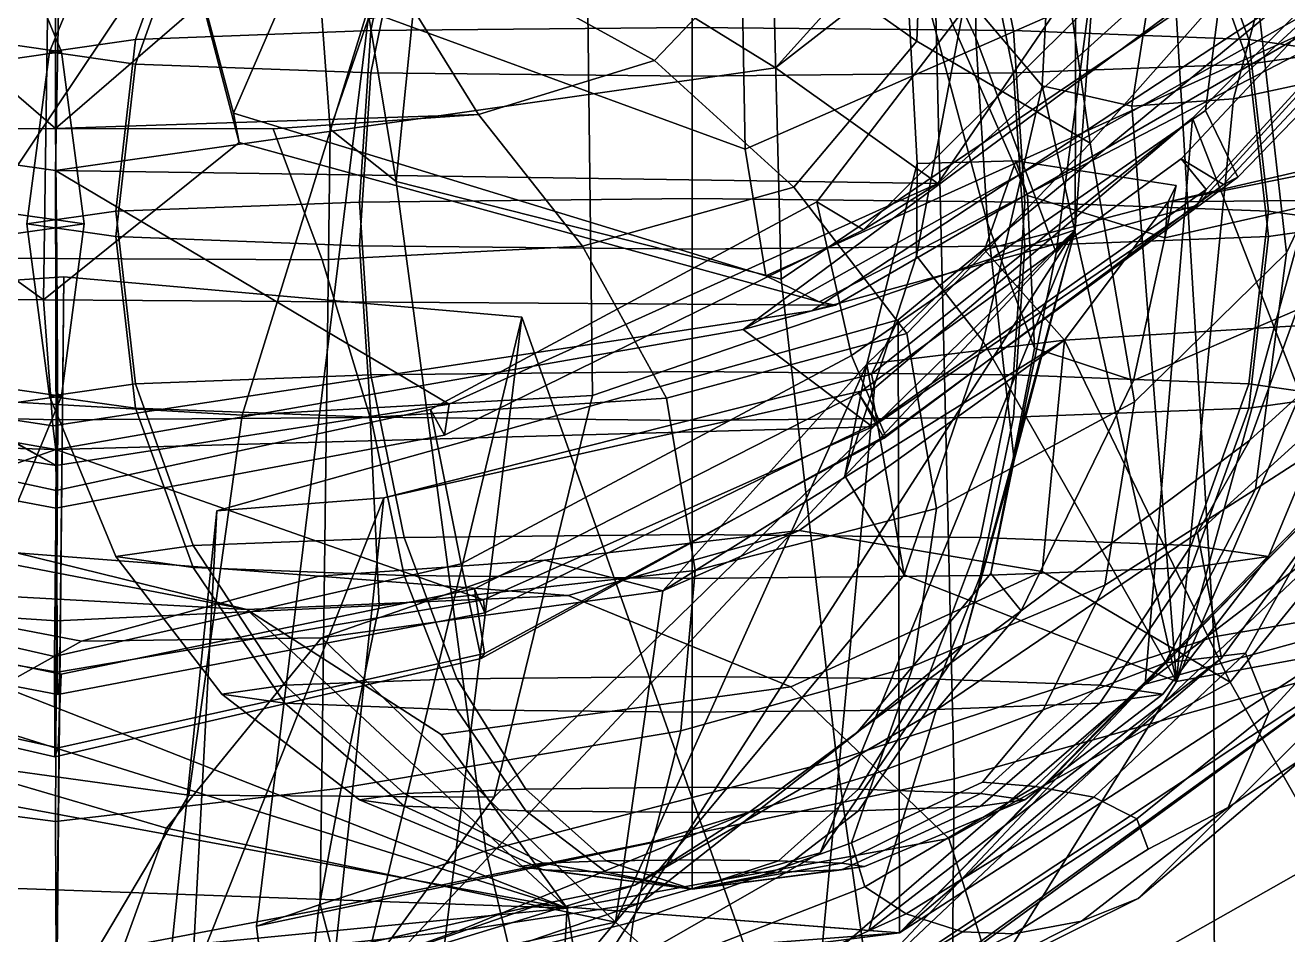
# Model space of a CAD drawing. Extents: x -1.03 to 1.52, y -1.67 to 1.31.
# Drawn here: x -0.014 to 0.575, y -0.755 to -0.331 of the extents above; entities that cross this region are included whole.
import ezdxf

# ---------------------------------------------------------------- set-up
doc = ezdxf.new("R2010")
doc.units = 0
for name, color, linetype in [('LeftEye', 7, 'CONTINUOUS'), ('RalphMesh', 7, 'CONTINUOUS'), ('RightEye', 7, 'CONTINUOUS')]:
    doc.layers.add(name, color=color, linetype=linetype)

msp = doc.modelspace()

# ---------------------------------------------------------------- linework, layer by layer
at = {"layer": 'LeftEye'}
for points in [[(0.29738, -0.33183, 4.50833), (0.14728, -0.33336, 4.46814), (0.16281, -0.25948, 4.43842), (0.29738, -0.25811, 4.47445)], [(0.44747, -0.33336, 4.46814), (0.29738, -0.33183, 4.50833), (0.29738, -0.25811, 4.47445), (0.43195, -0.25948, 4.43842)], [(0.03741, -0.33754, 4.35834), (-0.00281, -0.34325, 4.20836), (0.02824, -0.26835, 4.20551), (0.0643, -0.26323, 4.33998)], [(0.14728, -0.33336, 4.46814), (0.03741, -0.33754, 4.35834), (0.0643, -0.26323, 4.33998), (0.16281, -0.25948, 4.43842)], [(0.55735, -0.33754, 4.35834), (0.44747, -0.33336, 4.46814), (0.43195, -0.25948, 4.43842), (0.53046, -0.26323, 4.33998)], [(0.59757, -0.34325, 4.20836), (0.55735, -0.33754, 4.35834), (0.53046, -0.26323, 4.33998), (0.56652, -0.26835, 4.20551)], [(-0.00281, -0.34325, 4.20836), (0.03741, -0.34896, 4.05837), (0.0643, -0.27347, 4.07103), (0.02824, -0.26835, 4.20551)], [(0.55735, -0.34896, 4.05837), (0.59757, -0.34325, 4.20836), (0.56652, -0.26835, 4.20551), (0.53046, -0.27347, 4.07103)], [(0.03741, -0.34896, 4.05837), (0.14728, -0.35314, 3.94858), (0.16281, -0.27722, 3.97259), (0.0643, -0.27347, 4.07103)], [(0.44747, -0.35314, 3.94858), (0.55735, -0.34896, 4.05837), (0.53046, -0.27347, 4.07103), (0.43195, -0.27722, 3.97259)], [(0.14728, -0.35314, 3.94858), (0.29738, -0.35467, 3.90839), (0.29738, -0.27859, 3.93656), (0.16281, -0.27722, 3.97259)], [(0.29738, -0.35467, 3.90839), (0.44747, -0.35314, 3.94858), (0.43195, -0.27722, 3.97259), (0.29738, -0.27859, 3.93656)], [(0.14199, -0.41339, 4.48037), (0.02824, -0.41771, 4.3667), (0.03741, -0.33754, 4.35834), (0.14728, -0.33336, 4.46814)], [(0.29738, -0.4118, 4.52197), (0.14199, -0.41339, 4.48037), (0.14728, -0.33336, 4.46814), (0.29738, -0.33183, 4.50833)], [(0.45277, -0.41339, 4.48037), (0.29738, -0.4118, 4.52197), (0.29738, -0.33183, 4.50833), (0.44747, -0.33336, 4.46814)], [(0.56652, -0.41771, 4.3667), (0.45277, -0.41339, 4.48037), (0.44747, -0.33336, 4.46814), (0.55735, -0.33754, 4.35834)], [(0.02824, -0.41771, 4.3667), (-0.0134, -0.42363, 4.21142), (-0.00281, -0.34325, 4.20836), (0.03741, -0.33754, 4.35834)], [(0.60816, -0.42363, 4.21142), (0.56652, -0.41771, 4.3667), (0.55735, -0.33754, 4.35834), (0.59757, -0.34325, 4.20836)], [(-0.0134, -0.42363, 4.21142), (0.02824, -0.42954, 4.05614), (0.03741, -0.34896, 4.05837), (-0.00281, -0.34325, 4.20836)], [(0.56652, -0.42954, 4.05614), (0.60816, -0.42363, 4.21142), (0.59757, -0.34325, 4.20836), (0.55735, -0.34896, 4.05837)], [(0.02824, -0.42954, 4.05614), (0.14199, -0.43387, 3.94247), (0.14728, -0.35314, 3.94858), (0.03741, -0.34896, 4.05837)], [(0.14199, -0.43387, 3.94247), (0.29738, -0.43545, 3.90087), (0.29738, -0.35467, 3.90839), (0.14728, -0.35314, 3.94858)], [(0.29738, -0.43545, 3.90087), (0.45277, -0.43387, 3.94247), (0.44747, -0.35314, 3.94858), (0.29738, -0.35467, 3.90839)], [(0.45277, -0.43387, 3.94247), (0.56652, -0.42954, 4.05614), (0.55735, -0.34896, 4.05837), (0.44747, -0.35314, 3.94858)], [(0.29738, -0.49258, 4.51445), (0.14728, -0.49411, 4.47426), (0.14199, -0.41339, 4.48037), (0.29738, -0.4118, 4.52197)], [(0.44747, -0.49411, 4.47426), (0.29738, -0.49258, 4.51445), (0.29738, -0.4118, 4.52197), (0.45277, -0.41339, 4.48037)], [(0.03741, -0.49829, 4.36446), (-0.00281, -0.504, 4.21448), (-0.0134, -0.42363, 4.21142), (0.02824, -0.41771, 4.3667)], [(0.14728, -0.49411, 4.47426), (0.03741, -0.49829, 4.36446), (0.02824, -0.41771, 4.3667), (0.14199, -0.41339, 4.48037)], [(0.55735, -0.49829, 4.36446), (0.44747, -0.49411, 4.47426), (0.45277, -0.41339, 4.48037), (0.56652, -0.41771, 4.3667)], [(0.59757, -0.504, 4.21448), (0.55735, -0.49829, 4.36446), (0.56652, -0.41771, 4.3667), (0.60816, -0.42363, 4.21142)], [(-0.00281, -0.504, 4.21448), (0.03741, -0.50971, 4.06449), (0.02824, -0.42954, 4.05614), (-0.0134, -0.42363, 4.21142)], [(0.55735, -0.50971, 4.06449), (0.59757, -0.504, 4.21448), (0.60816, -0.42363, 4.21142), (0.56652, -0.42954, 4.05614)], [(0.03741, -0.50971, 4.06449), (0.14728, -0.51389, 3.9547), (0.14199, -0.43387, 3.94247), (0.02824, -0.42954, 4.05614)], [(0.44747, -0.51389, 3.9547), (0.55735, -0.50971, 4.06449), (0.56652, -0.42954, 4.05614), (0.45277, -0.43387, 3.94247)], [(0.14728, -0.51389, 3.9547), (0.29738, -0.51542, 3.91451), (0.29738, -0.43545, 3.90087), (0.14199, -0.43387, 3.94247)], [(0.29738, -0.51542, 3.91451), (0.44747, -0.51389, 3.9547), (0.45277, -0.43387, 3.94247), (0.29738, -0.43545, 3.90087)], [(0.16281, -0.57003, 4.45025), (0.0643, -0.57378, 4.3518), (0.03741, -0.49829, 4.36446), (0.14728, -0.49411, 4.47426)], [(0.29738, -0.56866, 4.48628), (0.16281, -0.57003, 4.45025), (0.14728, -0.49411, 4.47426), (0.29738, -0.49258, 4.51445)], [(0.43195, -0.57003, 4.45025), (0.29738, -0.56866, 4.48628), (0.29738, -0.49258, 4.51445), (0.44747, -0.49411, 4.47426)], [(0.53046, -0.57378, 4.3518), (0.43195, -0.57003, 4.45025), (0.44747, -0.49411, 4.47426), (0.55735, -0.49829, 4.36446)], [(0.0643, -0.57378, 4.3518), (0.02824, -0.5789, 4.21733), (-0.00281, -0.504, 4.21448), (0.03741, -0.49829, 4.36446)], [(0.56652, -0.5789, 4.21733), (0.53046, -0.57378, 4.3518), (0.55735, -0.49829, 4.36446), (0.59757, -0.504, 4.21448)], [(0.02824, -0.5789, 4.21733), (0.0643, -0.58402, 4.08286), (0.03741, -0.50971, 4.06449), (-0.00281, -0.504, 4.21448)], [(0.53046, -0.58402, 4.08286), (0.56652, -0.5789, 4.21733), (0.59757, -0.504, 4.21448), (0.55735, -0.50971, 4.06449)], [(0.0643, -0.58402, 4.08286), (0.16281, -0.58777, 3.98442), (0.14728, -0.51389, 3.9547), (0.03741, -0.50971, 4.06449)], [(0.43195, -0.58777, 3.98442), (0.53046, -0.58402, 4.08286), (0.55735, -0.50971, 4.06449), (0.44747, -0.51389, 3.9547)], [(0.16281, -0.58777, 3.98442), (0.29738, -0.58914, 3.94839), (0.29738, -0.51542, 3.91451), (0.14728, -0.51389, 3.9547)], [(0.29738, -0.58914, 3.94839), (0.43195, -0.58777, 3.98442), (0.44747, -0.51389, 3.9547), (0.29738, -0.51542, 3.91451)], [(0.1875, -0.63598, 4.40995), (0.10707, -0.63904, 4.32958), (0.0643, -0.57378, 4.3518), (0.16281, -0.57003, 4.45025)], [(0.29738, -0.63486, 4.43937), (0.1875, -0.63598, 4.40995), (0.16281, -0.57003, 4.45025), (0.29738, -0.56866, 4.48628)], [(0.40725, -0.63598, 4.40995), (0.29738, -0.63486, 4.43937), (0.29738, -0.56866, 4.48628), (0.43195, -0.57003, 4.45025)], [(0.48769, -0.63904, 4.32958), (0.40725, -0.63598, 4.40995), (0.43195, -0.57003, 4.45025), (0.53046, -0.57378, 4.3518)], [(0.10707, -0.63904, 4.32958), (0.07763, -0.64322, 4.21978), (0.02824, -0.5789, 4.21733), (0.0643, -0.57378, 4.3518)], [(0.51713, -0.64322, 4.21978), (0.48769, -0.63904, 4.32958), (0.53046, -0.57378, 4.3518), (0.56652, -0.5789, 4.21733)], [(0.07763, -0.64322, 4.21978), (0.10707, -0.6474, 4.10998), (0.0643, -0.58402, 4.08286), (0.02824, -0.5789, 4.21733)], [(0.48769, -0.6474, 4.10998), (0.51713, -0.64322, 4.21978), (0.56652, -0.5789, 4.21733), (0.53046, -0.58402, 4.08286)], [(0.10707, -0.6474, 4.10998), (0.1875, -0.65046, 4.02961), (0.16281, -0.58777, 3.98442), (0.0643, -0.58402, 4.08286)], [(0.1875, -0.65046, 4.02961), (0.29738, -0.65158, 4.00019), (0.29738, -0.58914, 3.94839), (0.16281, -0.58777, 3.98442)], [(0.29738, -0.65158, 4.00019), (0.40725, -0.65046, 4.02961), (0.43195, -0.58777, 3.98442), (0.29738, -0.58914, 3.94839)], [(0.40725, -0.65046, 4.02961), (0.48769, -0.6474, 4.10998), (0.53046, -0.58402, 4.08286), (0.43195, -0.58777, 3.98442)], [(0.21968, -0.68745, 4.35613), (0.16281, -0.68961, 4.2993), (0.10707, -0.63904, 4.32958), (0.1875, -0.63598, 4.40995)], [(0.29738, -0.68666, 4.37694), (0.21968, -0.68745, 4.35613), (0.1875, -0.63598, 4.40995), (0.29738, -0.63486, 4.43937)], [(0.37507, -0.68745, 4.35613), (0.29738, -0.68666, 4.37694), (0.29738, -0.63486, 4.43937), (0.40725, -0.63598, 4.40995)], [(0.43195, -0.68961, 4.2993), (0.37507, -0.68745, 4.35613), (0.40725, -0.63598, 4.40995), (0.48769, -0.63904, 4.32958)], [(0.16281, -0.68961, 4.2993), (0.14199, -0.69257, 4.22166), (0.07763, -0.64322, 4.21978), (0.10707, -0.63904, 4.32958)], [(0.45277, -0.69257, 4.22166), (0.43195, -0.68961, 4.2993), (0.48769, -0.63904, 4.32958), (0.51713, -0.64322, 4.21978)], [(0.14199, -0.69257, 4.22166), (0.16281, -0.69553, 4.14402), (0.10707, -0.6474, 4.10998), (0.07763, -0.64322, 4.21978)], [(0.16281, -0.69553, 4.14402), (0.21968, -0.69769, 4.08719), (0.1875, -0.65046, 4.02961), (0.10707, -0.6474, 4.10998)], [(0.37507, -0.69769, 4.08719), (0.43195, -0.69553, 4.14402), (0.48769, -0.6474, 4.10998), (0.40725, -0.65046, 4.02961)], [(0.43195, -0.69553, 4.14402), (0.45277, -0.69257, 4.22166), (0.51713, -0.64322, 4.21978), (0.48769, -0.6474, 4.10998)], [(0.21968, -0.69769, 4.08719), (0.29738, -0.69848, 4.06638), (0.29738, -0.65158, 4.00019), (0.1875, -0.65046, 4.02961)], [(0.29738, -0.69848, 4.06638), (0.37507, -0.69769, 4.08719), (0.40725, -0.65046, 4.02961), (0.29738, -0.65158, 4.00019)], [(0.22772, -0.72206, 4.26303), (0.21694, -0.7236, 4.22284), (0.14199, -0.69257, 4.22166), (0.16281, -0.68961, 4.2993)], [(0.25716, -0.72094, 4.29245), (0.22772, -0.72206, 4.26303), (0.16281, -0.68961, 4.2993), (0.21968, -0.68745, 4.35613)], [(0.29738, -0.72054, 4.30322), (0.25716, -0.72094, 4.29245), (0.21968, -0.68745, 4.35613), (0.29738, -0.68666, 4.37694)], [(0.3376, -0.72094, 4.29245), (0.29738, -0.72054, 4.30322), (0.29738, -0.68666, 4.37694), (0.37507, -0.68745, 4.35613)], [(0.36704, -0.72206, 4.26303), (0.3376, -0.72094, 4.29245), (0.37507, -0.68745, 4.35613), (0.43195, -0.68961, 4.2993)], [(0.37781, -0.7236, 4.22284), (0.36704, -0.72206, 4.26303), (0.43195, -0.68961, 4.2993), (0.45277, -0.69257, 4.22166)], [(0.21694, -0.7236, 4.22284), (0.22772, -0.72513, 4.18265), (0.16281, -0.69553, 4.14402), (0.14199, -0.69257, 4.22166)], [(0.22772, -0.72513, 4.18265), (0.25716, -0.72625, 4.15323), (0.21968, -0.69769, 4.08719), (0.16281, -0.69553, 4.14402)], [(0.3376, -0.72625, 4.15323), (0.36704, -0.72513, 4.18265), (0.43195, -0.69553, 4.14402), (0.37507, -0.69769, 4.08719)], [(0.36704, -0.72513, 4.18265), (0.37781, -0.7236, 4.22284), (0.45277, -0.69257, 4.22166), (0.43195, -0.69553, 4.14402)], [(0.25716, -0.72625, 4.15323), (0.29738, -0.72666, 4.14246), (0.29738, -0.69848, 4.06638), (0.21968, -0.69769, 4.08719)], [(0.29738, -0.72666, 4.14246), (0.3376, -0.72625, 4.15323), (0.37507, -0.69769, 4.08719), (0.29738, -0.69848, 4.06638)], [(0.29738, -0.73418, 4.22324), (0.21694, -0.7236, 4.22284), (0.22772, -0.72206, 4.26303)], [(0.29738, -0.73418, 4.22324), (0.22772, -0.72513, 4.18265), (0.21694, -0.7236, 4.22284)], [(0.29738, -0.73418, 4.22324), (0.22772, -0.72206, 4.26303), (0.25716, -0.72094, 4.29245)], [(0.29738, -0.73418, 4.22324), (0.25716, -0.72625, 4.15323), (0.22772, -0.72513, 4.18265)], [(0.29738, -0.73418, 4.22324), (0.25716, -0.72094, 4.29245), (0.29738, -0.72054, 4.30322)], [(0.29738, -0.73418, 4.22324), (0.29738, -0.72054, 4.30322), (0.3376, -0.72094, 4.29245)], [(0.29738, -0.73418, 4.22324), (0.3376, -0.72094, 4.29245), (0.36704, -0.72206, 4.26303)], [(0.29738, -0.73418, 4.22324), (0.36704, -0.72206, 4.26303), (0.37781, -0.7236, 4.22284)], [(0.29738, -0.73418, 4.22324), (0.37781, -0.7236, 4.22284), (0.36704, -0.72513, 4.18265)], [(0.29738, -0.73418, 4.22324), (0.36704, -0.72513, 4.18265), (0.3376, -0.72625, 4.15323)], [(0.29738, -0.73418, 4.22324), (0.29738, -0.72666, 4.14246), (0.25716, -0.72625, 4.15323)], [(0.29738, -0.73418, 4.22324), (0.3376, -0.72625, 4.15323), (0.29738, -0.72666, 4.14246)]]:
    msp.add_3dface(points, dxfattribs=at)
at = {"layer": 'RalphMesh'}
for points in [[(0.80027, 0.1631, 2.95976), (0.33623, -0.35067, 3.27598), (0.86583, 0.06096, 3.17608)], [(0.41214, -0.40474, 3.05227), (0.33623, -0.35067, 3.27598), (0.80027, 0.1631, 2.95976)], [(0.69015, -0.1539, 2.9783), (0.41214, -0.40474, 3.05227), (0.80027, 0.1631, 2.95976)], [(0.47846, 0.07112, 5.27339), (0.48558, -0.29959, 5.19925), (0.47627, -0.42635, 5.2691), (0.47734, 0.03334, 5.35797)], [(0.33623, -0.35067, 3.27598), (0.24836, -0.29627, 3.37462), (0.54746, -0.18726, 3.34032), (0.86583, 0.06096, 3.17608)], [(0.10808, 0.0555, 0.3967), (0.10142, -0.01563, 0.60343), (0.12829, -0.37935, 0.6038), (0.14596, -0.32796, 0.3967)], [(0.47627, -0.42635, 5.2691), (0.25079, -0.50375, 5.39136), (0.24477, -0.00447, 5.49173), (0.47734, 0.03334, 5.35797)], [(0.24477, -0.00447, 5.49173), (-0.08911, -0.50286, 5.43059), (-0.12716, -0.02066, 5.52753)], [(0.08722, -0.51288, 5.43277), (-0.08911, -0.50286, 5.43059), (0.24477, -0.00447, 5.49173)], [(0.25079, -0.50375, 5.39136), (0.08722, -0.51288, 5.43277), (0.24477, -0.00447, 5.49173)], [(0.66758, -0.25019, 2.74458), (0.53705, -0.37058, 2.73978), (0.567, -0.13704, 2.78708), (0.56776, -0.00324, 2.85665)], [(0.12829, -0.37935, 0.6038), (0.10142, -0.01563, 0.60343), (0.10322, -0.06668, 0.76877), (0.15915, -0.40379, 0.76779)], [(0, -0.06465, 1.59311), (-0.01482, -0.07123, 1.47521), (-0.10209, -0.38955, 1.50237), (-0.00566, -0.45905, 1.68516)], [(0.08573, -0.38554, 1.51309), (0.00214, -0.06579, 1.48955), (0, -0.06465, 1.59311), (-0.00566, -0.45905, 1.68516)], [(0.00584, -0.08155, 1.31108), (0.00214, -0.06579, 1.48955), (0.08573, -0.38554, 1.51309), (0.08321, -0.3719, 1.33097)], [(0.10322, -0.06668, 0.76877), (0.11317, -0.07601, 0.86513), (0.17284, -0.2671, 0.85069), (0.15915, -0.40379, 0.76779)], [(0.10964, -0.31075, 1.24941), (0.04742, -0.07652, 1.21894), (0.00584, -0.08155, 1.31108), (0.08321, -0.3719, 1.33097)], [(0.35551, -0.41336, 2.83983), (0.3774, -0.42635, 2.95357), (0.61059, -0.19492, 2.90269), (0.567, -0.13704, 2.78708)], [(0.53705, -0.37058, 2.73978), (0.37171, -0.48501, 2.73409), (0.35551, -0.41336, 2.83983), (0.567, -0.13704, 2.78708)], [(0.55929, -0.29995, 3.58062), (0.51627, -0.13782, 3.58909), (0.45795, -0.20868, 3.54389), (0.48319, -0.38586, 3.52469)], [(0.42985, -0.33678, 5.12615), (0.4305, -0.2066, 5.19031), (0.35794, -0.14711, 5.18432), (0.37386, -0.21735, 5.15783)], [(0.3774, -0.42635, 2.95357), (0.41214, -0.40474, 3.05227), (0.69015, -0.1539, 2.9783), (0.61059, -0.19492, 2.90269)], [(0.57499, -0.43704, 3.57094), (0.61749, -0.34764, 3.63201), (0.58227, -0.19084, 3.64052), (0.55929, -0.29995, 3.58062)], [(0.40682, -0.21904, 3.50411), (0.35654, -0.19505, 3.47344), (0.33423, -0.29022, 3.46801), (0.40226, -0.33821, 3.49285)], [(0.45795, -0.20868, 3.54389), (0.40682, -0.21904, 3.50411), (0.40226, -0.33821, 3.49285), (0.48319, -0.38586, 3.52469)], [(0.46739, -0.43709, 5.114), (0.48558, -0.29959, 5.19925), (0.4305, -0.2066, 5.19031), (0.42985, -0.33678, 5.12615)], [(0.10964, -0.31075, 1.24941), (0.32211, -0.38874, 1.23663), (0.32008, -0.2784, 1.20523), (0.16048, -0.21594, 1.21037)], [(0.32008, -0.2784, 1.20523), (0.32211, -0.38874, 1.23663), (0.54249, -0.29207, 1.21898), (0.4824, -0.21335, 1.1892)], [(0.43529, -0.42331, 5.03647), (0.42985, -0.33678, 5.12615), (0.37386, -0.21735, 5.15783), (0.396, -0.27775, 5.1435)], [(0.33886, -0.44939, 0.81588), (0.3354, -0.31046, 0.84097), (0.48985, -0.22545, 0.84607), (0.52333, -0.32493, 0.76797)], [(0.40998, -0.27971, 0.39677), (0.4197, -0.68266, 0.39706), (0.74398, -0.59181, 0.39997), (0.67392, -0.23168, 0.3968)], [(0.4184, -0.23415, 5.18656), (0.46585, -0.26472, 5.20857), (0.46088, -0.35919, 5.16774), (0.42511, -0.31697, 5.15121)], [(0.68139, -0.26859, 2.63726), (0.55213, -0.40183, 2.63221), (0.53705, -0.37058, 2.73978), (0.66758, -0.25019, 2.74458)], [(0.46088, -0.35919, 5.16774), (0.46585, -0.26472, 5.20857), (0.51811, -0.27104, 5.22033), (0.50275, -0.36871, 5.18188)], [(0.576, -0.26822, 5.20817), (0.63859, -0.26013, 5.16294), (0.60161, -0.35419, 5.13977), (0.55016, -0.36519, 5.17633)], [(-0.13133, -0.26555, 3.40539), (0, -0.37908, 3.44331), (0, -0.28097, 3.39608)], [(-0.1016, -0.37924, 3.44546), (0, -0.37908, 3.44331), (-0.13133, -0.26555, 3.40539)], [(0, -0.37908, 3.44331), (0.13133, -0.26555, 3.40535), (0, -0.28097, 3.39608)], [(0.1975, -0.37252, 3.45248), (0.13133, -0.26555, 3.40535), (0, -0.37908, 3.44331)], [(0.27972, -0.3473, 3.46226), (0.33423, -0.29022, 3.46801), (0.13133, -0.26555, 3.40535)], [(0.1975, -0.37252, 3.45248), (0.27972, -0.3473, 3.46226), (0.13133, -0.26555, 3.40535)], [(0.17284, -0.2671, 0.85069), (0.3354, -0.31046, 0.84097), (0.33886, -0.44939, 0.81588), (0.15915, -0.40379, 0.76779)], [(0.39354, -0.46834, 4.20948), (0.63855, -0.26606, 4.21668), (0.53095, -0.3743, 4.04553), (0.38104, -0.49373, 4.05773)], [(0.39415, -0.75455, 4.2153), (0.62212, -0.6073, 4.219), (0.63855, -0.26606, 4.21668), (0.39354, -0.46834, 4.20948)], [(0.50275, -0.36871, 5.18188), (0.51811, -0.27104, 5.22033), (0.576, -0.26822, 5.20817), (0.55016, -0.36519, 5.17633)], [(0.52577, -0.39322, 2.425), (0.54551, -0.40516, 2.52757), (0.67021, -0.27215, 2.53249), (0.64412, -0.26684, 2.42921)], [(0.65415, -0.27979, 2.31775), (0.53747, -0.40757, 2.31174), (0.52577, -0.39322, 2.425), (0.64412, -0.26684, 2.42921)], [(0.53095, -0.3743, 4.04553), (0.63855, -0.26606, 4.21668), (0.62212, -0.6073, 4.219)], [(0.54551, -0.40516, 2.52757), (0.55213, -0.40183, 2.63221), (0.68139, -0.26859, 2.63726), (0.67021, -0.27215, 2.53249)], [(0.09396, -0.75153, 0.39781), (0.4197, -0.68266, 0.39706), (0.40998, -0.27971, 0.39677), (0.14596, -0.32796, 0.3967)], [(0.45399, -0.41039, 4.94676), (0.4573, -0.48155, 4.90328), (0.43529, -0.42331, 5.03647), (0.396, -0.27775, 5.1435)], [(0.40241, -0.39544, 5.07514), (0.44847, -0.39423, 4.95243), (0.45399, -0.41039, 4.94676), (0.396, -0.27775, 5.1435)], [(0.42511, -0.31697, 5.15121), (0.40205, -0.43847, 5.14671), (0.40241, -0.39544, 5.07514), (0.396, -0.27775, 5.1435)], [(0.61752, -0.27962, 0.60382), (0.66038, -0.59593, 0.65148), (0.54093, -0.61641, 0.8316), (0.52333, -0.32493, 0.76797)], [(0.64739, -0.28972, 2.20561), (0.53305, -0.41501, 2.19889), (0.53747, -0.40757, 2.31174), (0.65415, -0.27979, 2.31775)], [(0.33423, -0.29022, 3.46801), (0.27972, -0.3473, 3.46226), (0.34484, -0.40641, 3.48017), (0.40226, -0.33821, 3.49285)], [(0.3211, -0.47284, 1.96908), (0.64739, -0.28972, 2.20561), (0.55968, -0.29617, 1.97917)], [(0.53305, -0.41501, 2.19889), (0.64739, -0.28972, 2.20561), (0.3211, -0.47284, 1.96908)], [(0.61351, -0.29314, 1.85513), (0.35329, -0.46422, 1.85624), (0.3211, -0.47284, 1.96908), (0.55968, -0.29617, 1.97917)], [(0.54249, -0.29207, 1.21898), (0.32211, -0.38874, 1.23663), (0.33172, -0.44782, 1.32731), (0.5931, -0.32988, 1.30394)], [(0.36427, -0.46157, 1.70058), (0.35329, -0.46422, 1.85624), (0.61351, -0.29314, 1.85513), (0.63955, -0.30195, 1.68919)], [(-0.33815, -0.35071, 3.27624), (-0.24613, -0.29557, 3.36914), (0.0014, -0.32351, 3.35557), (0, -0.39866, 3.25473)], [(0.0014, -0.32351, 3.35557), (0.24836, -0.29627, 3.37462), (0.33623, -0.35067, 3.27598), (0, -0.39866, 3.25473)], [(0.48558, -0.29959, 5.19925), (0.46739, -0.43709, 5.114), (0.47627, -0.42635, 5.2691)], [(0.50385, -0.50663, 3.52541), (0.57499, -0.43704, 3.57094), (0.55929, -0.29995, 3.58062), (0.48319, -0.38586, 3.52469)], [(0.62836, -0.3194, 1.47632), (0.35671, -0.46004, 1.49609), (0.36427, -0.46157, 1.70058), (0.63955, -0.30195, 1.68919)], [(0.33172, -0.44782, 1.32731), (0.32211, -0.38874, 1.23663), (0.10964, -0.31075, 1.24941), (0.08321, -0.3719, 1.33097)], [(0.46088, -0.35919, 5.16774), (0.43318, -0.47848, 5.18651), (0.40205, -0.43847, 5.14671), (0.42511, -0.31697, 5.15121)], [(0.33172, -0.44782, 1.32731), (0.35671, -0.46004, 1.49609), (0.62836, -0.3194, 1.47632), (0.5931, -0.32988, 1.30394)], [(0.12829, -0.37935, 0.6038), (0.12362, -0.74138, 0.64955), (0.09396, -0.75153, 0.39781), (0.14596, -0.32796, 0.3967)], [(0.54093, -0.61641, 0.8316), (0.36484, -0.67405, 0.89637), (0.33886, -0.44939, 0.81588), (0.52333, -0.32493, 0.76797)], [(0.40226, -0.33821, 3.49285), (0.34484, -0.40641, 3.48017), (0.39766, -0.4747, 3.49335), (0.48319, -0.38586, 3.52469)], [(0.44767, -0.53384, 5.00052), (0.46739, -0.43709, 5.114), (0.42985, -0.33678, 5.12615), (0.43529, -0.42331, 5.03647)], [(0.6518, -0.3397, 5.07877), (0.68614, -0.60743, 5.07007), (0.52356, -0.63733, 5.20668)], [(0.60161, -0.35419, 5.13977), (0.6518, -0.3397, 5.07877), (0.52356, -0.63733, 5.20668)], [(0.27972, -0.3473, 3.46226), (0.1975, -0.37252, 3.45248), (0.24606, -0.43405, 3.47123), (0.34484, -0.40641, 3.48017)], [(0.56039, -0.54753, 3.55829), (0.6197, -0.50911, 3.61404), (0.61749, -0.34764, 3.63201), (0.57499, -0.43704, 3.57094)], [(0.00034, -0.53634, 3.06078), (-0.33815, -0.35071, 3.27624), (0, -0.39866, 3.25473)], [(-0.32034, -0.35426, 3.09808), (-0.33815, -0.35071, 3.27624), (0.00034, -0.53634, 3.06078)], [(0.33623, -0.35067, 3.27598), (0.41214, -0.40474, 3.05227), (0, -0.39866, 3.25473)], [(-0.18331, -0.50784, 3.0671), (-0.32034, -0.35426, 3.09808), (0.00034, -0.53634, 3.06078)], [(0.43318, -0.47848, 5.18651), (0.46088, -0.35919, 5.16774), (0.52356, -0.63733, 5.20668)], [(0.46088, -0.35919, 5.16774), (0.50275, -0.36871, 5.18188), (0.52356, -0.63733, 5.20668)], [(0.55016, -0.36519, 5.17633), (0.60161, -0.35419, 5.13977), (0.52356, -0.63733, 5.20668)], [(0.50275, -0.36871, 5.18188), (0.55016, -0.36519, 5.17633), (0.52356, -0.63733, 5.20668)], [(0.55213, -0.40183, 2.63221), (0.38761, -0.52257, 2.62476), (0.37171, -0.48501, 2.73409), (0.53705, -0.37058, 2.73978)], [(0.10168, -0.37924, 3.44529), (0.1975, -0.37252, 3.45248), (0, -0.37908, 3.44331)], [(0.08573, -0.38554, 1.51309), (0.35671, -0.46004, 1.49609), (0.33172, -0.44782, 1.32731), (0.08321, -0.3719, 1.33097)], [(0.24606, -0.43405, 3.47123), (0.1975, -0.37252, 3.45248), (0.10168, -0.37924, 3.44529), (0.12452, -0.44043, 3.46872)], [(0.38247, -0.50031, 3.97881), (0.53095, -0.3743, 4.04553), (0.50886, -0.63852, 4.04743), (0.35723, -0.76948, 3.97866)], [(0.38104, -0.49373, 4.05773), (0.53095, -0.3743, 4.04553), (0.38247, -0.50031, 3.97881)], [(0.7071, -0.37552, 4.64241), (0.5196, -0.41332, 4.81232), (0.47118, -0.47782, 4.77075), (0.69006, -0.46427, 4.55565)], [(0.50886, -0.63852, 4.04743), (0.53095, -0.3743, 4.04553), (0.62212, -0.6073, 4.219)], [(0.7071, -0.37552, 4.64241), (0.66883, -0.37871, 4.69163), (0.5196, -0.41332, 4.81232)], [(0, -0.37908, 3.44331), (-0.1016, -0.37924, 3.44546), (-0.12503, -0.43953, 3.47138), (0.00061, -0.43974, 3.4704)], [(0.12452, -0.44043, 3.46872), (0.10168, -0.37924, 3.44529), (0, -0.37908, 3.44331), (0.00061, -0.43974, 3.4704)], [(0.20095, -0.71637, 0.82762), (0.12362, -0.74138, 0.64955), (0.12829, -0.37935, 0.6038), (0.15915, -0.40379, 0.76779)], [(0.66883, -0.37871, 4.69163), (0.59641, -0.41251, 4.72601), (0.5196, -0.41332, 4.81232)], [(0.36427, -0.46157, 1.70058), (0.35671, -0.46004, 1.49609), (0.08573, -0.38554, 1.51309), (-0.00566, -0.45905, 1.68516)], [(0.39766, -0.4747, 3.49335), (0.41149, -0.5565, 3.49243), (0.50385, -0.50663, 3.52541), (0.48319, -0.38586, 3.52469)], [(-0.10209, -0.38955, 1.50237), (-0.3769, -0.45589, 1.50331), (-0.37545, -0.45813, 1.70318), (-0.00566, -0.45905, 1.68516)], [(0.37498, -0.50266, 2.41702), (0.38705, -0.52359, 2.51959), (0.54551, -0.40516, 2.52757), (0.52577, -0.39322, 2.425)], [(0.53747, -0.40757, 2.31174), (0.38373, -0.51622, 2.30277), (0.37498, -0.50266, 2.41702), (0.52577, -0.39322, 2.425)], [(0.37888, -0.48905, 5.0614), (0.43383, -0.4357, 4.94164), (0.44847, -0.39423, 4.95243), (0.40241, -0.39544, 5.07514)], [(0.43383, -0.4357, 4.94164), (0.5196, -0.41332, 4.81232), (0.52339, -0.40572, 4.82444), (0.44847, -0.39423, 4.95243)], [(0.44847, -0.39423, 4.95243), (0.52339, -0.40572, 4.82444), (0.51808, -0.43003, 4.81526), (0.45399, -0.41039, 4.94676)], [(0.18385, -0.50772, 3.06718), (0.00034, -0.53634, 3.06078), (0, -0.39866, 3.25473)], [(0.41214, -0.40474, 3.05227), (0.18385, -0.50772, 3.06718), (0, -0.39866, 3.25473)], [(0.40205, -0.43847, 5.14671), (0.3686, -0.54124, 5.14911), (0.37888, -0.48905, 5.0614), (0.40241, -0.39544, 5.07514)], [(0.33886, -0.44939, 0.81588), (0.36484, -0.67405, 0.89637), (0.20095, -0.71637, 0.82762), (0.15915, -0.40379, 0.76779)], [(0.18385, -0.50772, 3.06718), (0.41214, -0.40474, 3.05227), (0.3774, -0.42635, 2.95357), (0.18167, -0.52227, 2.95408)], [(0.34484, -0.40641, 3.48017), (0.24606, -0.43405, 3.47123), (0.28536, -0.50491, 3.47837), (0.39766, -0.4747, 3.49335)], [(0.38705, -0.52359, 2.51959), (0.38761, -0.52257, 2.62476), (0.55213, -0.40183, 2.63221), (0.54551, -0.40516, 2.52757)], [(0.51808, -0.43003, 4.81526), (0.52339, -0.40572, 4.82444), (0.5196, -0.41332, 4.81232)], [(0.64774, -0.44266, 4.58266), (0.55773, -0.52461, 4.61018), (0.57986, -0.46375, 4.68949), (0.65829, -0.40679, 4.65707)], [(0.53305, -0.41501, 2.19889), (0.38156, -0.51833, 2.18969), (0.38373, -0.51622, 2.30277), (0.53747, -0.40757, 2.31174)], [(0.51808, -0.43003, 4.81526), (0.50341, -0.4967, 4.77331), (0.4573, -0.48155, 4.90328), (0.45399, -0.41039, 4.94676)], [(0.57986, -0.46375, 4.68949), (0.50341, -0.4967, 4.77331), (0.51808, -0.43003, 4.81526), (0.59641, -0.41251, 4.72601)], [(0.59641, -0.41251, 4.72601), (0.51808, -0.43003, 4.81526), (0.5196, -0.41332, 4.81232)], [(0.18167, -0.52227, 2.95408), (0.3774, -0.42635, 2.95357), (0.35551, -0.41336, 2.83983), (0.17507, -0.51028, 2.83828)], [(0.35551, -0.41336, 2.83983), (0.37171, -0.48501, 2.73409), (0.18942, -0.58235, 2.72598), (0.17507, -0.51028, 2.83828)], [(0.38156, -0.51833, 2.18969), (0.53305, -0.41501, 2.19889), (0.3211, -0.47284, 1.96908)], [(0.5196, -0.41332, 4.81232), (0.43383, -0.4357, 4.94164), (0.47118, -0.47782, 4.77075)], [(0.4573, -0.48155, 4.90328), (0.43682, -0.58681, 4.86033), (0.44767, -0.53384, 5.00052), (0.43529, -0.42331, 5.03647)], [(0.12239, -0.80456, 5.13707), (0.20488, -0.69121, 5.27691), (0.47627, -0.42635, 5.2691)], [(0.24931, -0.77908, 5.07558), (0.12239, -0.80456, 5.13707), (0.47627, -0.42635, 5.2691)], [(0.20488, -0.69121, 5.27691), (0.25079, -0.50375, 5.39136), (0.47627, -0.42635, 5.2691)], [(0.35711, -0.71725, 5.0274), (0.24931, -0.77908, 5.07558), (0.47627, -0.42635, 5.2691)], [(0.42358, -0.62048, 5.00088), (0.35711, -0.71725, 5.0274), (0.47627, -0.42635, 5.2691)], [(0.44767, -0.53384, 5.00052), (0.42358, -0.62048, 5.00088), (0.47627, -0.42635, 5.2691)], [(0.46739, -0.43709, 5.114), (0.44767, -0.53384, 5.00052), (0.47627, -0.42635, 5.2691)], [(0.28536, -0.50491, 3.47837), (0.24606, -0.43405, 3.47123), (0.12452, -0.44043, 3.46872), (0.14704, -0.51401, 3.48421)], [(0.43383, -0.4357, 4.94164), (0.37888, -0.48905, 5.0614), (0.47118, -0.47782, 4.77075)], [(0.00061, -0.43974, 3.4704), (-0.12503, -0.43953, 3.47138), (-0.14555, -0.51161, 3.48748), (0.00109, -0.51506, 3.49806)], [(0.14704, -0.51401, 3.48421), (0.12452, -0.44043, 3.46872), (0.00061, -0.43974, 3.4704), (0.00109, -0.51506, 3.49806)], [(0.43318, -0.47848, 5.18651), (0.39638, -0.58747, 5.20228), (0.3686, -0.54124, 5.14911), (0.40205, -0.43847, 5.14671)], [(0.49012, -0.59223, 3.51718), (0.56039, -0.54753, 3.55829), (0.57499, -0.43704, 3.57094), (0.50385, -0.50663, 3.52541)], [(0.5333, -0.56781, 4.48508), (0.55773, -0.52461, 4.61018), (0.64774, -0.44266, 4.58266), (0.63189, -0.47831, 4.46914)], [(0.00385, -0.44833, 3.61801), (-0.20893, -0.46283, 3.56793), (-0.16961, -0.85564, 3.61064), (-0.00042, -0.86906, 3.61121)], [(0, -0.8449, 3.60815), (-0.13099, -0.82597, 3.60645), (-0.20893, -0.46283, 3.56793), (0.00385, -0.44833, 3.61801)], [(0.16983, -0.85586, 3.61103), (0.21776, -0.46718, 3.56549), (0.00385, -0.44833, 3.61801), (-0.00042, -0.86906, 3.61121)], [(0.21776, -0.46718, 3.56549), (0.13157, -0.82638, 3.60575), (0, -0.8449, 3.60815), (0.00385, -0.44833, 3.61801)], [(-0.37545, -0.45813, 1.70318), (-0.35486, -0.46426, 1.85611), (-0.00116, -0.51791, 1.85711), (-0.00566, -0.45905, 1.68516)], [(-0.00116, -0.51791, 1.85711), (0.35329, -0.46422, 1.85624), (0.36427, -0.46157, 1.70058), (-0.00566, -0.45905, 1.68516)], [(-0.00116, -0.51791, 1.85711), (-0.35486, -0.46426, 1.85611), (-0.32073, -0.47261, 1.96968), (0.00015, -0.52889, 1.96432)], [(0.3211, -0.47284, 1.96908), (0.35329, -0.46422, 1.85624), (-0.00116, -0.51791, 1.85711), (0.00015, -0.52889, 1.96432)], [(0.55773, -0.52461, 4.61018), (0.45098, -0.60426, 4.68807), (0.50341, -0.4967, 4.77331), (0.57986, -0.46375, 4.68949)], [(0.47118, -0.47782, 4.77075), (0.54868, -0.63758, 4.49889), (0.69006, -0.46427, 4.55565)], [(0.54868, -0.63758, 4.49889), (0.59462, -0.71861, 4.47093), (0.69006, -0.46427, 4.55565)], [(0.0627, -0.79619, 4.2046), (0.39415, -0.75455, 4.2153), (0.39354, -0.46834, 4.20948), (0.07536, -0.55751, 4.19746)], [(0.07536, -0.55751, 4.19746), (0.39354, -0.46834, 4.20948), (0.38104, -0.49373, 4.05773), (0.15335, -0.55143, 4.07499)], [(0.33733, -0.80471, 3.56977), (0.29168, -0.79356, 3.54291), (0.13157, -0.82638, 3.60575), (0.21776, -0.46718, 3.56549)], [(0.33068, -0.81245, 3.61258), (0.33733, -0.80471, 3.56977), (0.21776, -0.46718, 3.56549), (0.16983, -0.85586, 3.61103)], [(-0.32073, -0.47261, 1.96968), (-0.38124, -0.51817, 2.1901), (0.00015, -0.52889, 1.96432)], [(0.38156, -0.51833, 2.18969), (0.3211, -0.47284, 1.96908), (0.00015, -0.52889, 1.96432)], [(0.28536, -0.50491, 3.47837), (0.29872, -0.58546, 3.46758), (0.41149, -0.5565, 3.49243), (0.39766, -0.4747, 3.49335)], [(0.47118, -0.47782, 4.77075), (0.37888, -0.48905, 5.0614), (0.28363, -0.59485, 5.05461)], [(0.34738, -0.56679, 4.73215), (0.47118, -0.47782, 4.77075), (0.28363, -0.59485, 5.05461)], [(0.34738, -0.56679, 4.73215), (0.46084, -0.58592, 4.59384), (0.47118, -0.47782, 4.77075)], [(0.39638, -0.58747, 5.20228), (0.43318, -0.47848, 5.18651), (0.52356, -0.63733, 5.20668)], [(0.50341, -0.4967, 4.77331), (0.45098, -0.60426, 4.68807), (0.43682, -0.58681, 4.86033), (0.4573, -0.48155, 4.90328)], [(0.46084, -0.58592, 4.59384), (0.54868, -0.63758, 4.49889), (0.47118, -0.47782, 4.77075)], [(0.54449, -0.62637, 4.34681), (0.5333, -0.56781, 4.48508), (0.63189, -0.47831, 4.46914), (0.6167, -0.52738, 4.3316)], [(0.37171, -0.48501, 2.73409), (0.38761, -0.52257, 2.62476), (0.19883, -0.62653, 2.61622), (0.18942, -0.58235, 2.72598)], [(0.37888, -0.48905, 5.0614), (0.26158, -0.74955, 5.20699), (0.28363, -0.59485, 5.05461)], [(0.39638, -0.58747, 5.20228), (0.26158, -0.74955, 5.20699), (0.37888, -0.48905, 5.0614)], [(0.3686, -0.54124, 5.14911), (0.39638, -0.58747, 5.20228), (0.37888, -0.48905, 5.0614)], [(0.38247, -0.50031, 3.97881), (0.15335, -0.55143, 4.07499), (0.38104, -0.49373, 4.05773)], [(0.35723, -0.76948, 3.97866), (0.12579, -0.80954, 4.07955), (0.15335, -0.55143, 4.07499), (0.38247, -0.50031, 3.97881)], [(-0.08911, -0.50286, 5.43059), (0.08722, -0.51288, 5.43277), (0.06222, -0.69028, 5.32484), (-0.08409, -0.6701, 5.33285)], [(0.08722, -0.51288, 5.43277), (0.25079, -0.50375, 5.39136), (0.20488, -0.69121, 5.27691), (0.06222, -0.69028, 5.32484)], [(0.15121, -0.60182, 3.48744), (0.29872, -0.58546, 3.46758), (0.28536, -0.50491, 3.47837), (0.14704, -0.51401, 3.48421)], [(0.20032, -0.62418, 2.51086), (0.38705, -0.52359, 2.51959), (0.37498, -0.50266, 2.41702), (0.19574, -0.59405, 2.40781)], [(0.37498, -0.50266, 2.41702), (0.38373, -0.51622, 2.30277), (0.20056, -0.60512, 2.29395), (0.19574, -0.59405, 2.40781)], [(0.41149, -0.5565, 3.49243), (0.40062, -0.63009, 3.48171), (0.49012, -0.59223, 3.51718), (0.50385, -0.50663, 3.52541)], [(-0.00038, -0.62555, 2.7217), (-0.18998, -0.58235, 2.72598), (-0.17457, -0.51028, 2.83828), (0.00035, -0.54814, 2.83395)], [(-0.18141, -0.52227, 2.95408), (-0.18331, -0.50784, 3.0671), (0.00034, -0.53634, 3.06078), (0.00018, -0.55628, 2.94811)], [(-0.17457, -0.51028, 2.83828), (-0.18141, -0.52227, 2.95408), (0.00018, -0.55628, 2.94811), (0.00035, -0.54814, 2.83395)], [(-0.14555, -0.51161, 3.48748), (-0.14788, -0.5991, 3.48953), (0.00055, -0.60888, 3.51209), (0.00109, -0.51506, 3.49806)], [(0.17507, -0.51028, 2.83828), (0.18942, -0.58235, 2.72598), (-0.00038, -0.62555, 2.7217), (0.00035, -0.54814, 2.83395)], [(0.00034, -0.53634, 3.06078), (0.18385, -0.50772, 3.06718), (0.18167, -0.52227, 2.95408), (0.00018, -0.55628, 2.94811)], [(0.00018, -0.55628, 2.94811), (0.18167, -0.52227, 2.95408), (0.17507, -0.51028, 2.83828), (0.00035, -0.54814, 2.83395)], [(0.55583, -0.62401, 3.57163), (0.6197, -0.50911, 3.61404), (0.56039, -0.54753, 3.55829), (0.51831, -0.62861, 3.54034)], [(0.61666, -0.59723, 3.63574), (0.6197, -0.50911, 3.61404), (0.55583, -0.62401, 3.57163), (0.56689, -0.65159, 3.59989)], [(-0.38124, -0.51817, 2.1901), (-0.19845, -0.59914, 2.18256), (0.00015, -0.52889, 1.96432)], [(0.19997, -0.59916, 2.18249), (0.38156, -0.51833, 2.18969), (0.00015, -0.52889, 1.96432)], [(0.00055, -0.60888, 3.51209), (0.15121, -0.60182, 3.48744), (0.14704, -0.51401, 3.48421), (0.00109, -0.51506, 3.49806)], [(0.38373, -0.51622, 2.30277), (0.38156, -0.51833, 2.18969), (0.19997, -0.59916, 2.18249), (0.20056, -0.60512, 2.29395)], [(0.19883, -0.62653, 2.61622), (0.38761, -0.52257, 2.62476), (0.38705, -0.52359, 2.51959), (0.20032, -0.62418, 2.51086)], [(0.41134, -0.65068, 4.51227), (0.45098, -0.60426, 4.68807), (0.55773, -0.52461, 4.61018), (0.5333, -0.56781, 4.48508)], [(-0.31486, -0.52584, 4.4337), (0.08937, -0.60366, 4.63405), (-0.12706, -0.59178, 4.86401)], [(-0.31486, -0.52584, 4.4337), (-0.25337, -0.58903, 4.35543), (0.23895, -0.7431, 4.4263)], [(0.08937, -0.60366, 4.63405), (-0.31486, -0.52584, 4.4337), (0.23895, -0.7431, 4.4263)], [(-0.19845, -0.59914, 2.18256), (0.00097, -0.63288, 2.17975), (0.00015, -0.52889, 1.96432)], [(0.00097, -0.63288, 2.17975), (0.19997, -0.59916, 2.18249), (0.00015, -0.52889, 1.96432)], [(0.6167, -0.52738, 4.3316), (0.61198, -0.53354, 4.22024), (0.39415, -0.75455, 4.2153)], [(0.54449, -0.62637, 4.34681), (0.6167, -0.52738, 4.3316), (0.39415, -0.75455, 4.2153)], [(0.44767, -0.53384, 5.00052), (0.43682, -0.58681, 4.86033), (0.37404, -0.66141, 4.85456), (0.42358, -0.62048, 5.00088)], [(0.61198, -0.53354, 4.22024), (0.62212, -0.6073, 4.219), (0.39415, -0.75455, 4.2153)], [(0.6043, -0.56542, 4.04097), (0.50886, -0.63852, 4.04743), (0.61198, -0.53354, 4.22024)], [(0.61198, -0.53354, 4.22024), (0.50886, -0.63852, 4.04743), (0.62212, -0.6073, 4.219)], [(0.51831, -0.62861, 3.54034), (0.56039, -0.54753, 3.55829), (0.49012, -0.59223, 3.51718), (0.46121, -0.65053, 3.51078)], [(0.04869, -0.81497, 4.2046), (0.15335, -0.55143, 4.07499), (0.12579, -0.80954, 4.07955)], [(0.07536, -0.55751, 4.19746), (0.15335, -0.55143, 4.07499), (0.04869, -0.81497, 4.2046)], [(0.0627, -0.79619, 4.2046), (0.07536, -0.55751, 4.19746), (0.04869, -0.81497, 4.2046)], [(0.29872, -0.58546, 3.46758), (0.29213, -0.66024, 3.45357), (0.40062, -0.63009, 3.48171), (0.41149, -0.5565, 3.49243)], [(0.3671, -0.78915, 3.84358), (0.6043, -0.56542, 4.04097), (0.63071, -0.61504, 3.7946)], [(0.50886, -0.63852, 4.04743), (0.6043, -0.56542, 4.04097), (0.3671, -0.78915, 3.84358)], [(0.23941, -0.59706, 4.69592), (0.34738, -0.56679, 4.73215), (0.22845, -0.58068, 4.88229), (0.12298, -0.58813, 4.83692)], [(0.22845, -0.58068, 4.88229), (0.34738, -0.56679, 4.73215), (0.28363, -0.59485, 5.05461)], [(0.46084, -0.58592, 4.59384), (0.34738, -0.56679, 4.73215), (0.23941, -0.59706, 4.69592), (0.34349, -0.63972, 4.56335)], [(0.37989, -0.75359, 4.35704), (0.41134, -0.65068, 4.51227), (0.5333, -0.56781, 4.48508), (0.54449, -0.62637, 4.34681)], [(-0.01812, -0.57723, 4.75971), (0.12298, -0.58813, 4.83692), (0.01219, -0.6184, 4.95638), (-0.12706, -0.59178, 4.86401)], [(0.08937, -0.60366, 4.63405), (-0.01812, -0.57723, 4.75971), (-0.12706, -0.59178, 4.86401)], [(0.08937, -0.60366, 4.63405), (0.23941, -0.59706, 4.69592), (0.12298, -0.58813, 4.83692), (-0.01812, -0.57723, 4.75971)], [(-0.0003, -0.67241, 2.61195), (-0.19936, -0.62656, 2.61614), (-0.18998, -0.58235, 2.72598), (-0.00038, -0.62555, 2.7217)], [(0.18942, -0.58235, 2.72598), (0.19883, -0.62653, 2.61622), (-0.0003, -0.67241, 2.61195), (-0.00038, -0.62555, 2.7217)], [(0.12298, -0.58813, 4.83692), (0.22845, -0.58068, 4.88229), (0.1242, -0.61686, 5.01348), (0.01219, -0.6184, 4.95638)], [(0.1242, -0.61686, 5.01348), (0.22845, -0.58068, 4.88229), (0.28363, -0.59485, 5.05461)], [(-0.25337, -0.58903, 4.35543), (-0.2166, -0.65922, 4.29839), (0.23895, -0.7431, 4.4263)], [(0.13348, -0.68712, 3.49842), (0.29213, -0.66024, 3.45357), (0.29872, -0.58546, 3.46758), (0.15121, -0.60182, 3.48744)], [(0.26158, -0.74955, 5.20699), (0.39638, -0.58747, 5.20228), (0.52356, -0.63733, 5.20668), (0.38519, -0.85951, 5.19019)], [(0.43682, -0.58681, 4.86033), (0.45098, -0.60426, 4.68807), (0.32431, -0.69809, 4.69435), (0.37404, -0.66141, 4.85456)], [(0.54868, -0.63758, 4.49889), (0.46084, -0.58592, 4.59384), (0.34349, -0.63972, 4.56335), (0.41726, -0.71059, 4.46917)], [(0.7957, -0.58549, 4.58661), (0.48854, -0.98945, 4.67801), (0.75567, -0.75146, 4.78677)], [(0.56148, -0.91098, 4.57633), (0.48854, -0.98945, 4.67801), (0.7957, -0.58549, 4.58661)], [(0.59786, -0.81522, 4.50203), (0.56148, -0.91098, 4.57633), (0.7957, -0.58549, 4.58661)], [(0.01219, -0.6184, 4.95638), (-0.07672, -0.66801, 5.03165), (-0.2229, -0.65176, 4.92549), (-0.12706, -0.59178, 4.86401)], [(0.00112, -0.64327, 2.29003), (-0.19896, -0.60507, 2.29408), (-0.19104, -0.59381, 2.40843), (0.00264, -0.63382, 2.40314)], [(-0.19104, -0.59381, 2.40843), (-0.19832, -0.6242, 2.51083), (0.00127, -0.66828, 2.50657), (0.00264, -0.63382, 2.40314)], [(0.19574, -0.59405, 2.40781), (0.20056, -0.60512, 2.29395), (0.00112, -0.64327, 2.29003), (0.00264, -0.63382, 2.40314)], [(0.00127, -0.66828, 2.50657), (0.20032, -0.62418, 2.51086), (0.19574, -0.59405, 2.40781), (0.00264, -0.63382, 2.40314)], [(0.26158, -0.74955, 5.20699), (0.1242, -0.61686, 5.01348), (0.28363, -0.59485, 5.05461)], [(0.49012, -0.59223, 3.51718), (0.40062, -0.63009, 3.48171), (0.38303, -0.68017, 3.48191), (0.46121, -0.65053, 3.51078)], [(0.74398, -0.59181, 0.39997), (0.4197, -0.68266, 0.39706), (0.41599, -1.09435, 0.39761), (0.7033, -0.91283, 0.3987)], [(0.00097, -0.63288, 2.17975), (-0.19845, -0.59914, 2.18256), (-0.19896, -0.60507, 2.29408), (0.00112, -0.64327, 2.29003)], [(-0.14788, -0.5991, 3.48953), (-0.13139, -0.68551, 3.49605), (0, -0.70257, 3.50869), (0.00055, -0.60888, 3.51209)], [(0.20056, -0.60512, 2.29395), (0.19997, -0.59916, 2.18249), (0.00097, -0.63288, 2.17975), (0.00112, -0.64327, 2.29003)], [(0.34349, -0.63972, 4.56335), (0.23941, -0.59706, 4.69592), (0.08937, -0.60366, 4.63405), (0.18016, -0.66198, 4.51394)], [(0.54093, -0.61641, 0.8316), (0.66038, -0.59593, 0.65148), (0.62393, -0.86108, 0.69863), (0.54133, -0.80541, 0.85845)], [(0.58345, -0.67248, 3.65443), (0.61666, -0.59723, 3.63574), (0.56689, -0.65159, 3.59989), (0.54774, -0.69602, 3.6202)], [(0, -0.70257, 3.50869), (0.13348, -0.68712, 3.49842), (0.15121, -0.60182, 3.48744), (0.00055, -0.60888, 3.51209)], [(0.18016, -0.66198, 4.51394), (0.08937, -0.60366, 4.63405), (0.23895, -0.7431, 4.4263)], [(0.32431, -0.69809, 4.69435), (0.45098, -0.60426, 4.68807), (0.41134, -0.65068, 4.51227), (0.27058, -0.73236, 4.52928)], [(0.52356, -0.63733, 5.20668), (0.68614, -0.60743, 5.07007), (0.5861, -0.85722, 5.02286), (0.38519, -0.85951, 5.19019)], [(0.1242, -0.61686, 5.01348), (0.05182, -0.70576, 5.09796), (-0.07672, -0.66801, 5.03165), (0.01219, -0.6184, 4.95638)], [(0.05182, -0.70576, 5.09796), (0.1242, -0.61686, 5.01348), (0.26158, -0.74955, 5.20699)], [(0.39381, -0.87835, 0.90725), (0.36484, -0.67405, 0.89637), (0.54093, -0.61641, 0.8316), (0.54133, -0.80541, 0.85845)], [(0.3762, -0.79891, 3.76903), (0.3671, -0.78915, 3.84358), (0.63071, -0.61504, 3.7946)], [(0.36784, -0.80702, 3.71149), (0.3762, -0.79891, 3.76903), (0.63071, -0.61504, 3.7946)], [(0.50569, -0.73864, 3.67948), (0.36784, -0.80702, 3.71149), (0.63071, -0.61504, 3.7946)], [(0.58345, -0.67248, 3.65443), (0.50569, -0.73864, 3.67948), (0.63071, -0.61504, 3.7946)], [(-0.19832, -0.6242, 2.51083), (-0.19936, -0.62656, 2.61614), (-0.0003, -0.67241, 2.61195), (0.00127, -0.66828, 2.50657)], [(-0.0003, -0.67241, 2.61195), (0.19883, -0.62653, 2.61622), (0.20032, -0.62418, 2.51086), (0.00127, -0.66828, 2.50657)], [(0.42358, -0.62048, 5.00088), (0.37404, -0.66141, 4.85456), (0.27326, -0.74076, 4.87607), (0.35711, -0.71725, 5.0274)], [(0.48501, -0.69131, 3.55096), (0.55583, -0.62401, 3.57163), (0.51831, -0.62861, 3.54034), (0.45771, -0.68624, 3.52541)], [(0.56689, -0.65159, 3.59989), (0.55583, -0.62401, 3.57163), (0.48501, -0.69131, 3.55096), (0.50503, -0.70134, 3.57975)], [(0.40062, -0.63009, 3.48171), (0.29213, -0.66024, 3.45357), (0.27895, -0.71208, 3.46114), (0.38303, -0.68017, 3.48191)], [(0.37989, -0.75359, 4.35704), (0.54449, -0.62637, 4.34681), (0.39415, -0.75455, 4.2153)], [(0.45771, -0.68624, 3.52541), (0.51831, -0.62861, 3.54034), (0.46121, -0.65053, 3.51078), (0.43291, -0.68426, 3.50721)], [(0.41726, -0.71059, 4.46917), (0.34349, -0.63972, 4.56335), (0.18016, -0.66198, 4.51394), (0.23895, -0.7431, 4.4263)], [(0.35723, -0.76948, 3.97866), (0.50886, -0.63852, 4.04743), (0.3671, -0.78915, 3.84358)], [(0.44651, -0.80256, 4.43605), (0.59462, -0.71861, 4.47093), (0.54868, -0.63758, 4.49889), (0.41726, -0.71059, 4.46917)], [(0.27058, -0.73236, 4.52928), (0.41134, -0.65068, 4.51227), (0.37989, -0.75359, 4.35704), (0.22568, -0.74158, 4.37395)], [(0.46121, -0.65053, 3.51078), (0.38303, -0.68017, 3.48191), (0.37182, -0.71252, 3.49139), (0.43291, -0.68426, 3.50721)], [(0.54774, -0.69602, 3.6202), (0.56689, -0.65159, 3.59989), (0.50503, -0.70134, 3.57975), (0.51032, -0.71547, 3.60106)], [(-0.2166, -0.65922, 4.29839), (-0.21779, -0.72675, 4.27302), (0.23895, -0.7431, 4.4263)], [(0.27895, -0.71208, 3.46114), (0.29213, -0.66024, 3.45357), (0.13348, -0.68712, 3.49842), (0.1228, -0.74402, 3.50465)], [(0.37404, -0.66141, 4.85456), (0.32431, -0.69809, 4.69435), (0.18818, -0.75367, 4.71237), (0.27326, -0.74076, 4.87607)], [(0.05182, -0.70576, 5.09796), (0.01668, -0.80273, 5.13582), (-0.13449, -0.78669, 5.05784), (-0.07672, -0.66801, 5.03165)], [(-0.08409, -0.6701, 5.33285), (0.06222, -0.69028, 5.32484), (0.00173, -0.79227, 5.20062), (-0.08735, -0.75633, 5.24248)], [(0.20095, -0.71637, 0.82762), (0.36484, -0.67405, 0.89637), (0.39381, -0.87835, 0.90725), (0.24269, -0.89127, 0.8573)], [(0.47914, -0.74912, 3.63828), (0.50569, -0.73864, 3.67948), (0.58345, -0.67248, 3.65443), (0.54774, -0.69602, 3.6202)], [(0.41599, -1.09435, 0.39761), (0.4197, -0.68266, 0.39706), (0.09396, -0.75153, 0.39781), (0.13129, -1.05224, 0.39793)], [(0.38303, -0.68017, 3.48191), (0.27895, -0.71208, 3.46114), (0.26976, -0.74951, 3.48207), (0.37182, -0.71252, 3.49139)], [(0, -0.70257, 3.50869), (-0.13139, -0.68551, 3.49605), (-0.12196, -0.74346, 3.50402), (0.0003, -0.76728, 3.50271)], [(0.1228, -0.74402, 3.50465), (0.13348, -0.68712, 3.49842), (0, -0.70257, 3.50869), (0.0003, -0.76728, 3.50271)], [(0.37182, -0.71252, 3.49139), (0.37795, -0.7331, 3.50664), (0.45771, -0.68624, 3.52541), (0.43291, -0.68426, 3.50721)], [(0.37795, -0.7331, 3.50664), (0.39727, -0.74581, 3.52972), (0.48501, -0.69131, 3.55096), (0.45771, -0.68624, 3.52541)], [(0.06222, -0.69028, 5.32484), (0.20488, -0.69121, 5.27691), (0.12239, -0.80456, 5.13707), (0.00173, -0.79227, 5.20062)], [(0.48501, -0.69131, 3.55096), (0.39727, -0.74581, 3.52972), (0.4236, -0.75417, 3.56362), (0.50503, -0.70134, 3.57975)], [(-0.23828, -0.69896, 4.56849), (-0.17167, -0.74817, 4.79354), (0.02709, -0.77141, 4.74442), (-0.05811, -0.75592, 4.5618)], [(0.18818, -0.75367, 4.71237), (0.32431, -0.69809, 4.69435), (0.27058, -0.73236, 4.52928), (0.11373, -0.78029, 4.54473)], [(0.50503, -0.70134, 3.57975), (0.4236, -0.75417, 3.56362), (0.44762, -0.75508, 3.60377), (0.51032, -0.71547, 3.60106)], [(0.44762, -0.75508, 3.60377), (0.47914, -0.74912, 3.63828), (0.54774, -0.69602, 3.6202), (0.51032, -0.71547, 3.60106)], [(0.01668, -0.80273, 5.13582), (0.05182, -0.70576, 5.09796), (0.26158, -0.74955, 5.20699)], [(0.26976, -0.74951, 3.48207), (0.27895, -0.71208, 3.46114), (0.1228, -0.74402, 3.50465), (0.11794, -0.78817, 3.51374)], [(0.25399, -0.83725, 4.39167), (0.44651, -0.80256, 4.43605), (0.41726, -0.71059, 4.46917), (0.23895, -0.7431, 4.4263)], [(0.26976, -0.74951, 3.48207), (0.26594, -0.77666, 3.50588), (0.37795, -0.7331, 3.50664), (0.37182, -0.71252, 3.49139)], [(0.18645, -0.97853, 0.69782), (0.12362, -0.74138, 0.64955), (0.20095, -0.71637, 0.82762), (0.24269, -0.89127, 0.8573)], [(0.27326, -0.74076, 4.87607), (0.14007, -0.78617, 4.91832), (0.24931, -0.77908, 5.07558), (0.35711, -0.71725, 5.0274)], [(0.43229, -0.90197, 4.45757), (0.59786, -0.81522, 4.50203), (0.59462, -0.71861, 4.47093), (0.44651, -0.80256, 4.43605)], [(-0.21779, -0.72675, 4.27302), (-0.24802, -0.79019, 4.27841), (0.23895, -0.7431, 4.4263)], [(-0.3575, -0.77129, 3.84574), (-0.34787, -0.73539, 3.993), (0, -0.83706, 4.08739)], [(-0.34787, -0.73539, 3.993), (-0.1286, -0.79308, 4.07986), (0, -0.83706, 4.08739)], [(0.27058, -0.73236, 4.52928), (0.22568, -0.74158, 4.37395), (0.11373, -0.78029, 4.54473)], [(0.26594, -0.77666, 3.50588), (0.29168, -0.79356, 3.54291), (0.39727, -0.74581, 3.52972), (0.37795, -0.7331, 3.50664)], [(0.18818, -0.75367, 4.71237), (0.02709, -0.77141, 4.74442), (0.14007, -0.78617, 4.91832), (0.27326, -0.74076, 4.87607)], [(0.22568, -0.74158, 4.37395), (0.04783, -0.78126, 4.37776), (0.11373, -0.78029, 4.54473)], [(0.22568, -0.74158, 4.37395), (0.39415, -0.75455, 4.2153), (0.04783, -0.78126, 4.37776)], [(0.09396, -0.75153, 0.39781), (0.12362, -0.74138, 0.64955), (0.18645, -0.97853, 0.69782), (0.13129, -1.05224, 0.39793)], [(0.37989, -0.75359, 4.35704), (0.39415, -0.75455, 4.2153), (0.22568, -0.74158, 4.37395)], [(0.35364, -0.81285, 3.65854), (0.36784, -0.80702, 3.71149), (0.50569, -0.73864, 3.67948), (0.47914, -0.74912, 3.63828)], [(0.00046, -0.83033, 4.98155), (-0.17167, -0.74817, 4.79354), (-0.25221, -0.76722, 4.95456), (-0.10833, -0.81381, 5.07437)], [(-0.24802, -0.79019, 4.27841), (0.22762, -0.93182, 4.40512), (0.23895, -0.7431, 4.4263)], [(0.02709, -0.77141, 4.74442), (-0.17167, -0.74817, 4.79354), (0.00046, -0.83033, 4.98155), (0.14007, -0.78617, 4.91832)], [(0.0003, -0.76728, 3.50271), (-0.12196, -0.74346, 3.50402), (-0.11794, -0.78794, 3.51373), (-0.00059, -0.82113, 3.51076)], [(0.11794, -0.78817, 3.51374), (0.1228, -0.74402, 3.50465), (0.0003, -0.76728, 3.50271), (-0.00059, -0.82113, 3.51076)], [(0.22762, -0.93182, 4.40512), (0.25399, -0.83725, 4.39167), (0.23895, -0.7431, 4.4263)], [(0.39727, -0.74581, 3.52972), (0.29168, -0.79356, 3.54291), (0.33733, -0.80471, 3.56977), (0.4236, -0.75417, 3.56362)], [(-0.05811, -0.75592, 4.5618), (0.02709, -0.77141, 4.74442), (0.18818, -0.75367, 4.71237), (0.11373, -0.78029, 4.54473)], [(0.01668, -0.80273, 5.13582), (0.26158, -0.74955, 5.20699), (0.06767, -0.98076, 5.08606)], [(0.39415, -0.75455, 4.2153), (0.0627, -0.79619, 4.2046), (0.04783, -0.78126, 4.37776)], [(0.06767, -0.98076, 5.08606), (0.26158, -0.74955, 5.20699), (0.38519, -0.85951, 5.19019)], [(0.11327, -0.82648, 3.54049), (0.26594, -0.77666, 3.50588), (0.26976, -0.74951, 3.48207), (0.11794, -0.78817, 3.51374)], [(0.26716, -1.05116, 4.9057), (0.5861, -0.85722, 5.02286), (0.75567, -0.75146, 4.78677)], [(0.38485, -1.03699, 4.79193), (0.26716, -1.05116, 4.9057), (0.75567, -0.75146, 4.78677)], [(0.33068, -0.81245, 3.61258), (0.35364, -0.81285, 3.65854), (0.47914, -0.74912, 3.63828), (0.44762, -0.75508, 3.60377)], [(0.4236, -0.75417, 3.56362), (0.33733, -0.80471, 3.56977), (0.33068, -0.81245, 3.61258), (0.44762, -0.75508, 3.60377)], [(0.48854, -0.98945, 4.67801), (0.38485, -1.03699, 4.79193), (0.75567, -0.75146, 4.78677)]]:
    msp.add_3dface(points, dxfattribs=at)
at = {"layer": 'RightEye'}
for points in [[(-0.0643, -0.26323, 4.33998), (-0.02824, -0.26835, 4.20551), (0.00281, -0.34325, 4.20836), (-0.03741, -0.33754, 4.35834)], [(-0.02824, -0.26835, 4.20551), (-0.0643, -0.27347, 4.07103), (-0.03741, -0.34896, 4.05837), (0.00281, -0.34325, 4.20836)], [(-0.03741, -0.33754, 4.35834), (0.00281, -0.34325, 4.20836), (0.0134, -0.42363, 4.21142), (-0.02824, -0.41771, 4.3667)], [(0.00281, -0.34325, 4.20836), (-0.03741, -0.34896, 4.05837), (-0.02824, -0.42954, 4.05614), (0.0134, -0.42363, 4.21142)], [(-0.02824, -0.41771, 4.3667), (0.0134, -0.42363, 4.21142), (0.00281, -0.504, 4.21448), (-0.03741, -0.49829, 4.36446)], [(0.0134, -0.42363, 4.21142), (-0.02824, -0.42954, 4.05614), (-0.03741, -0.50971, 4.06449), (0.00281, -0.504, 4.21448)], [(-0.03741, -0.49829, 4.36446), (0.00281, -0.504, 4.21448), (-0.02824, -0.5789, 4.21733), (-0.0643, -0.57378, 4.3518)], [(0.00281, -0.504, 4.21448), (-0.03741, -0.50971, 4.06449), (-0.0643, -0.58402, 4.08286), (-0.02824, -0.5789, 4.21733)]]:
    msp.add_3dface(points, dxfattribs=at)

doc.saveas('drawing.dxf')
